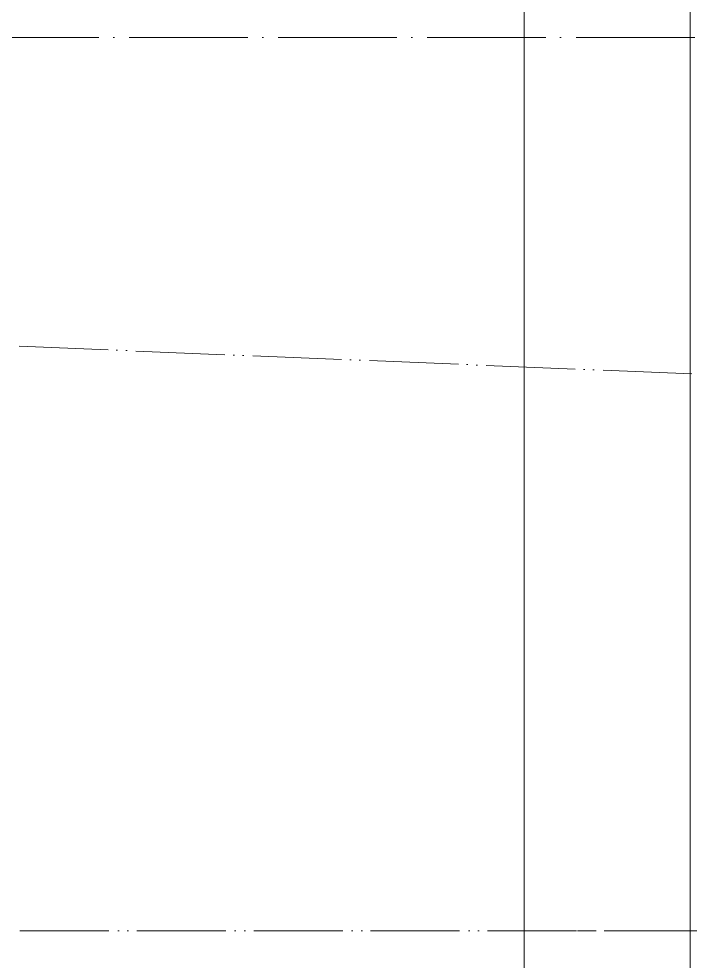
# Model space of a CAD drawing. Header units: millimetres. Extents: x -10474 to 67905, y -3824 to 44223.
# Drawn here: x 4965.4 to 5078.5, y 1639.3 to 1798.1 of the extents above; entities that cross this region are included whole.
import ezdxf

# ---------------------------------------------------------------- set-up
doc = ezdxf.new("R2010")
doc.units = ezdxf.units.MM
for name, pattern in [('ADSK_Линия сетки', [25, 20, -2.5, 0, -2.5]), ('ADSK_Штрих_ш3 п1_5', [4.5, 3, -1.5]), ('ADSK_Штрихпунктирная 2 точки_ш15 п1_5 п1_5 п1_5', [19.5, 15, -1.5, 0, -1.5, 0, -1.5])]:
    doc.linetypes.add(name, pattern=pattern)
for name, color, linetype, lineweight in [('Каркас', 7, 'Continuous', 18), ('Оси', 7, 'Continuous', 9), ('Потолки', 7, 'Continuous', 9), ('Стены наружные', 7, 'Continuous', 18)]:
    doc.layers.add(name, color=color, linetype=linetype, lineweight=lineweight)
doc.layers.add('Линии', color=7, linetype='Continuous', lineweight=9, true_color=0x00a600)

msp = doc.modelspace()

# ---------------------------------------------------------------- linework, layer by layer
at = {"layer": 'Каркас', "color": 8, "linetype": 'ADSK_Штрих_ш3 п1_5', "lineweight": 9, "true_color": 0x808080}
msp.add_line((5050.531, 1644.358), (5078.531, 1644.358), dxfattribs=at)
at = {"layer": 'Линии', "color": 7, "linetype": 'ADSK_Штрихпунктирная 2 точки_ш15 п1_5 п1_5 п1_5'}
for p, q in [((64.272, 1944.358), (7364.272, 1644.358)), ((7364.272, 1644.358), (64.272, 1644.358))]:
    msp.add_line(p, q, dxfattribs=at)
at = {"layer": 'Оси', "linetype": 'ADSK_Линия сетки'}
msp.add_line((-9674.401, 1795), (50122.26, 1795), dxfattribs=at)
at = {"layer": 'Потолки'}
for p, q in [((5078.531, 1564.358), (5078.531, 2024.358)), ((7126.134, 1644.358), (5078.531, 1644.358))]:
    msp.add_line(p, q, dxfattribs=at)
at = {"layer": 'Стены наружные'}
msp.add_line((5050.531, 939.308), (5050.531, 2009.308), dxfattribs=at)

doc.saveas('drawing.dxf')
